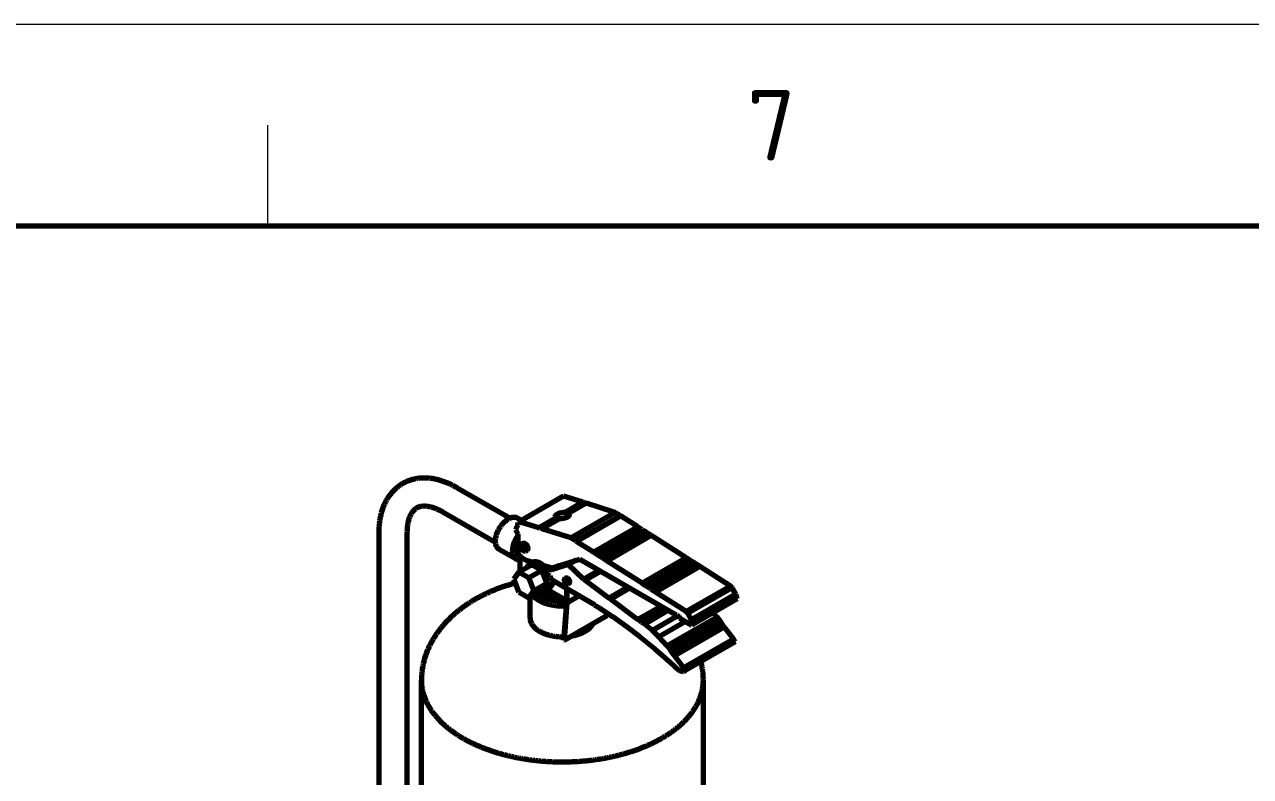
# Model space of a CAD drawing. Header units: millimetres. Extents: x 0 to 2208, y 0 to 420.
# Drawn here: x 297.9 to 358.8, y 259.7 to 297 of the extents above; entities that cross this region are included whole.
import ezdxf
from ezdxf.enums import TextEntityAlignment as Align

# ---------------------------------------------------------------- set-up
doc = ezdxf.new("R2010")
doc.units = ezdxf.units.MM
for name, color, linetype, lineweight in [('01-VISIBLE', 7, 'CONTINUOUS', 70), ('06-TEXTO', 7, 'CONTINUOUS', 25), ('07-RECUADRO', 7, 'CONTINUOUS', 70), ('08-FINA', 5, 'CONTINUOUS', 18)]:
    doc.layers.add(name, color=color, linetype=linetype, lineweight=lineweight)
doc.styles.add('ISO3098', font='isocpeur.ttf')

msp = doc.modelspace()

# ---------------------------------------------------------------- linework, layer by layer
at = {"layer": '01-VISIBLE'}
for p, q in [((322.004, 272.499), (319.381, 274.013)), ((324.671, 273.585), (322.479, 272.319)), ((325.641, 273.288), (324.671, 273.585)), ((325.641, 273.288), (324.781, 272.792)), ((325.677, 273.267), (325.641, 273.288)), ((321.304, 271.286), (318.681, 272.801)), ((325.677, 273.267), (324.825, 272.776)), ((325.761, 273.246), (324.908, 272.753)), ((325.797, 273.239), (324.934, 272.741)), ((325.03, 271.524), (327.222, 272.79)), ((325.713, 273.218), (325.677, 273.267)), ((325.797, 273.239), (325.761, 273.246)), ((327.222, 272.79), (325.797, 273.239)), ((327.485, 272.638), (327.222, 272.79)), ((322.389, 272.157), (322.293, 271.936)), ((322.597, 272.387), (322.387, 272.508)), ((322.413, 272.281), (322.389, 272.157)), ((322.479, 272.319), (322.413, 272.281)), ((323.449, 272.022), (322.479, 272.319)), ((324.308, 272.518), (323.449, 272.022)), ((324.336, 272.493), (323.485, 272.001)), ((324.422, 272.473), (323.569, 271.981)), ((324.468, 272.472), (323.605, 271.974)), ((325.293, 271.372), (327.485, 272.638)), ((325.305, 271.351), (327.497, 272.617)), ((328.359, 272.078), (326.167, 270.812)), ((327.497, 272.617), (327.485, 272.638)), ((328.359, 272.078), (327.497, 272.617)), ((328.371, 272.058), (328.359, 272.078)), ((315.502, 271.774), (315.502, 251.744)), ((316.902, 271.774), (316.902, 251.744)), ((322.293, 271.936), (322.413, 271.714)), ((322.413, 271.714), (322.413, 270.775)), ((323.485, 272.001), (323.449, 272.022)), ((323.521, 271.953), (323.485, 272.001)), ((323.569, 271.981), (323.521, 271.953)), ((323.605, 271.974), (323.569, 271.981)), ((325.03, 271.524), (323.605, 271.974)), ((325.293, 271.372), (325.03, 271.524)), ((328.371, 272.058), (326.179, 270.792)), ((328.586, 271.933), (326.394, 270.668)), ((328.598, 271.912), (326.406, 270.647)), ((328.802, 271.795), (326.61, 270.529)), ((328.814, 271.774), (326.622, 270.508)), ((329.018, 271.656), (326.826, 270.391)), ((329.03, 271.636), (326.838, 270.37)), ((328.586, 271.933), (328.371, 272.058)), ((328.598, 271.912), (328.586, 271.933)), ((328.802, 271.795), (328.598, 271.912)), ((328.814, 271.774), (328.802, 271.795)), ((329.018, 271.656), (328.814, 271.774)), ((329.03, 271.636), (329.018, 271.656)), ((330.766, 270.536), (329.03, 271.636)), ((322.335, 270.46), (321.487, 270.95)), ((322.591, 271.217), (322.662, 271.258)), ((322.791, 270.87), (322.862, 270.911)), ((325.305, 271.351), (325.293, 271.372)), ((326.167, 270.812), (325.305, 271.351)), ((322.413, 270.775), (322.479, 270.66)), ((322.48, 270.659), (322.458, 270.672)), ((322.479, 270.66), (322.683, 270.488)), ((322.52, 269.854), (322.52, 270.626)), ((322.683, 270.488), (322.814, 270.412)), ((322.814, 270.412), (323.165, 270.31)), ((323.163, 270.311), (322.969, 270.199)), ((324.108, 270.038), (325.484, 270.474)), ((324.335, 270.039), (325.006, 270.266)), ((324.9, 270.205), (325.006, 270.266)), ((325.006, 270.266), (325.018, 270.255)), ((325.291, 270.412), (325.018, 270.255)), ((325.484, 270.474), (330.274, 267.709)), ((326.179, 270.792), (326.167, 270.812)), ((326.394, 270.668), (326.179, 270.792)), ((326.406, 270.647), (326.394, 270.668)), ((326.61, 270.529), (326.406, 270.647)), ((326.622, 270.508), (326.61, 270.529)), ((326.826, 270.391), (326.622, 270.508)), ((326.838, 270.37), (326.826, 270.391)), ((328.574, 269.271), (326.838, 270.37)), ((330.766, 270.536), (328.574, 269.271)), ((330.778, 270.515), (328.586, 269.25)), ((330.993, 270.391), (328.801, 269.125)), ((331.005, 270.37), (328.813, 269.104)), ((331.208, 270.253), (329.016, 268.987)), ((330.778, 270.515), (330.766, 270.536)), ((330.993, 270.391), (330.778, 270.515)), ((331.005, 270.37), (330.993, 270.391)), ((331.208, 270.253), (331.005, 270.37)), ((331.22, 270.232), (331.208, 270.253)), ((322.46, 269.819), (322.213, 269.467)), ((323.096, 270.187), (322.46, 269.819)), ((322.955, 269.534), (322.46, 269.819)), ((323.591, 269.901), (322.955, 269.534)), ((323.591, 269.901), (323.096, 270.187)), ((323.632, 270.135), (323.526, 270.074)), ((323.954, 269.936), (323.526, 270.074)), ((323.839, 269.263), (323.591, 269.901)), ((323.632, 270.135), (324.06, 269.997)), ((323.65, 270.17), (324.108, 270.038)), ((323.783, 270.132), (323.732, 270.102)), ((323.752, 269.789), (324.002, 269.645)), ((324.06, 269.997), (323.954, 269.936)), ((324.086, 269.929), (323.954, 269.936)), ((324.002, 269.645), (324.008, 269.566)), ((324.06, 269.997), (324.183, 269.991)), ((324.9, 270.205), (324.086, 269.929)), ((324.477, 270.155), (324.086, 269.929)), ((324.133, 269.993), (324.335, 270.11)), ((324.138, 269.993), (324.348, 270.114)), ((324.142, 269.993), (324.358, 270.117)), ((324.146, 269.993), (324.366, 270.12)), ((324.148, 269.993), (324.371, 270.121)), ((324.456, 270.148), (324.183, 269.991)), ((324.335, 270.039), (324.608, 270.196)), ((325.666, 269.473), (324.9, 270.205)), ((325.666, 269.473), (326.442, 269.921)), ((325.75, 269.424), (326.526, 269.872)), ((331.22, 270.232), (329.028, 268.966)), ((331.424, 270.114), (329.232, 268.849)), ((331.436, 270.094), (329.244, 268.828)), ((331.424, 270.114), (331.22, 270.232)), ((331.436, 270.094), (331.424, 270.114)), ((332.957, 269.133), (331.436, 270.094)), ((322.213, 269.467), (322.46, 268.83)), ((323.202, 268.896), (322.955, 269.534)), ((323.839, 269.263), (323.202, 268.896)), ((323.591, 268.911), (323.839, 269.263)), ((324.002, 269.063), (323.719, 268.899)), ((324.008, 269.566), (324.074, 269.452)), ((324.074, 269.452), (326.205, 268.208)), ((324.749, 269.516), (324.784, 269.537)), ((324.909, 269.239), (324.944, 269.259)), ((325.75, 269.424), (325.666, 269.473)), ((326.935, 268.533), (325.75, 269.424)), ((327.891, 269.084), (326.935, 268.533)), ((327.975, 269.036), (327.019, 268.484)), ((328.586, 269.25), (328.574, 269.271)), ((328.801, 269.125), (328.586, 269.25)), ((328.813, 269.104), (328.801, 269.125)), ((329.016, 268.987), (328.813, 269.104)), ((332.957, 269.133), (330.765, 267.867)), ((333.04, 269.043), (330.848, 267.778)), ((333.04, 269.043), (332.957, 269.133)), ((333.226, 268.722), (333.04, 269.043)), ((322.46, 268.83), (322.955, 268.544)), ((323.591, 268.911), (322.955, 268.544)), ((322.955, 268.544), (323.202, 268.896)), ((323.017, 267.54), (323.017, 268.579)), ((323.846, 268.973), (324.617, 268.528)), ((324.831, 268.952), (324.881, 268.981)), ((324.831, 268.952), (324.845, 268.944)), ((324.831, 268.299), (324.831, 268.952)), ((324.845, 268.944), (324.895, 268.972)), ((324.845, 268.944), (324.845, 268.29)), ((325.458, 268.644), (324.845, 268.29)), ((327.019, 268.484), (326.935, 268.533)), ((328.372, 267.468), (327.019, 268.484)), ((329.028, 268.966), (329.016, 268.987)), ((329.232, 268.849), (329.028, 268.966)), ((329.244, 268.828), (329.232, 268.849)), ((330.765, 267.867), (329.244, 268.828)), ((333.226, 268.722), (331.034, 267.456)), ((333.298, 268.5), (331.106, 267.235)), ((333.298, 268.5), (333.226, 268.722)), ((324.69, 266.437), (324.831, 268.299)), ((324.845, 268.29), (324.704, 266.427)), ((326.205, 268.208), (326.217, 268.187)), ((326.217, 268.187), (326.457, 268.048)), ((326.457, 268.048), (326.469, 268.027)), ((326.469, 268.027), (327.103, 267.62)), ((329.531, 268.137), (328.372, 267.468)), ((329.615, 268.089), (328.456, 267.42)), ((329.735, 268.02), (328.552, 267.337)), ((329.89, 267.93), (328.707, 267.247)), ((330.848, 267.778), (330.765, 267.867)), ((332.296, 267.59), (332.101, 267.809)), ((326.825, 267.652), (324.704, 266.427)), ((326.836, 267.792), (326.825, 267.652)), ((327.103, 267.62), (327.821, 267.109)), ((328.456, 267.42), (328.372, 267.468)), ((328.552, 267.337), (328.456, 267.42)), ((328.707, 267.247), (328.552, 267.337)), ((329.091, 266.928), (328.707, 267.247)), ((330.355, 267.659), (329.091, 266.928)), ((330.728, 267.377), (329.414, 266.618)), ((332.296, 267.59), (329.821, 266.161)), ((332.439, 267.41), (329.965, 265.981)), ((332.512, 267.286), (330.037, 265.857)), ((330.274, 267.709), (330.298, 267.709)), ((330.298, 267.709), (330.394, 267.625)), ((330.394, 267.625), (330.453, 267.536)), ((330.453, 267.536), (331.04, 267.197)), ((331.034, 267.456), (330.848, 267.778)), ((331.106, 267.235), (331.034, 267.456)), ((331.04, 267.197), (331.106, 267.235)), ((332.439, 267.41), (332.296, 267.59)), ((332.512, 267.286), (332.439, 267.41)), ((332.655, 267.092), (332.512, 267.286)), ((327.821, 267.109), (328.432, 266.645)), ((328.432, 266.645), (329.211, 266.016)), ((329.414, 266.618), (329.091, 266.928)), ((329.821, 266.161), (329.414, 266.618)), ((332.655, 267.092), (330.18, 265.663)), ((333.11, 266.498), (332.655, 267.092)), ((324.704, 266.427), (324.69, 266.437)), ((329.211, 266.016), (329.977, 265.352)), ((329.965, 265.981), (329.821, 266.161)), ((330.037, 265.857), (329.965, 265.981)), ((333.11, 266.498), (330.636, 265.069)), ((333.188, 266.363), (330.713, 264.934)), ((333.188, 266.363), (333.11, 266.498)), ((330.18, 265.663), (330.037, 265.857)), ((330.636, 265.069), (330.18, 265.663)), ((329.977, 265.352), (330.396, 264.958)), ((330.396, 264.958), (330.468, 264.917)), ((330.468, 264.917), (330.624, 264.896)), ((330.624, 264.896), (330.713, 264.934)), ((330.713, 264.934), (330.636, 265.069)), ((317.617, 253.071), (317.617, 264.447)), ((331.617, 233.283), (331.617, 264.447))]:
    msp.add_line(p, q, dxfattribs=at)
for points in [[(319.381, 274.013), (319.337, 274.038), (319.293, 274.062), (319.249, 274.086), (319.204, 274.11), (319.16, 274.132), (319.115, 274.155), (319.069, 274.176), (319.024, 274.197), (318.978, 274.218), (318.932, 274.238), (318.885, 274.257), (318.839, 274.276), (318.792, 274.294), (318.745, 274.311), (318.697, 274.328), (318.65, 274.344), (318.602, 274.359), (318.554, 274.374), (318.505, 274.387), (318.457, 274.4), (318.408, 274.413), (318.359, 274.424), (318.31, 274.435), (318.261, 274.445), (318.212, 274.453), (318.162, 274.462), (318.112, 274.469), (318.062, 274.475), (318.013, 274.48), (317.962, 274.485), (317.912, 274.488), (317.862, 274.491), (317.812, 274.492), (317.762, 274.492), (317.712, 274.492), (317.661, 274.49), (317.611, 274.488), (317.561, 274.484), (317.511, 274.479), (317.461, 274.473), (317.412, 274.466), (317.362, 274.458), (317.313, 274.448), (317.263, 274.438), (317.215, 274.426), (317.166, 274.414), (317.118, 274.4), (317.07, 274.385), (317.022, 274.369), (316.975, 274.351), (316.928, 274.333), (316.882, 274.313), (316.836, 274.293), (316.791, 274.271), (316.746, 274.248), (316.702, 274.224), (316.659, 274.199), (316.616, 274.172), (316.574, 274.145), (316.532, 274.117), (316.491, 274.088), (316.451, 274.057), (316.412, 274.026), (316.374, 273.994), (316.336, 273.961), (316.299, 273.927), (316.263, 273.892), (316.227, 273.856), (316.193, 273.82), (316.159, 273.782), (316.126, 273.744), (316.095, 273.706), (316.064, 273.666), (316.034, 273.626), (316.004, 273.585), (315.976, 273.543), (315.949, 273.501), (315.922, 273.459), (315.896, 273.416), (315.872, 273.372), (315.848, 273.328), (315.825, 273.283), (315.803, 273.238), (315.782, 273.192), (315.761, 273.146), (315.742, 273.1), (315.723, 273.053), (315.705, 273.007), (315.688, 272.959), (315.672, 272.912), (315.657, 272.864), (315.642, 272.816), (315.629, 272.767), (315.616, 272.719), (315.603, 272.67), (315.592, 272.621), (315.581, 272.572), (315.571, 272.523), (315.562, 272.474), (315.553, 272.424), (315.546, 272.375), (315.538, 272.325), (315.532, 272.275), (315.526, 272.225), (315.521, 272.175), (315.517, 272.125), (315.513, 272.075), (315.509, 272.025), (315.507, 271.975), (315.505, 271.925), (315.503, 271.874), (315.502, 271.824), (315.502, 271.774)], [(317.381, 272.999), (317.338, 272.972), (317.297, 272.941), (317.259, 272.908), (317.223, 272.872), (317.19, 272.833), (317.159, 272.793), (317.13, 272.751), (317.104, 272.707), (317.08, 272.663), (317.058, 272.617), (317.038, 272.57), (317.019, 272.523), (317.002, 272.475), (316.987, 272.427), (316.973, 272.378), (316.961, 272.328), (316.95, 272.279), (316.94, 272.229), (316.932, 272.179), (316.925, 272.129), (316.918, 272.078), (316.913, 272.028), (316.909, 271.977), (316.906, 271.926), (316.904, 271.876), (316.903, 271.825), (316.902, 271.774)], [(318.681, 272.801), (318.636, 272.826), (318.592, 272.85), (318.547, 272.874), (318.501, 272.896), (318.455, 272.918), (318.409, 272.939), (318.362, 272.959), (318.315, 272.977), (318.267, 272.995), (318.219, 273.012), (318.171, 273.027), (318.122, 273.041), (318.073, 273.053), (318.023, 273.065), (317.973, 273.074), (317.923, 273.082), (317.873, 273.087), (317.822, 273.091), (317.771, 273.092), (317.72, 273.091), (317.67, 273.088), (317.619, 273.081), (317.569, 273.072), (317.52, 273.059), (317.472, 273.042), (317.426, 273.022), (317.381, 272.999)], [(324.267, 272.585), (324.284, 272.636), (324.321, 272.675), (324.365, 272.706), (324.413, 272.73), (324.463, 272.75), (324.514, 272.766), (324.567, 272.779), (324.62, 272.788), (324.674, 272.793), (324.727, 272.794), (324.781, 272.792)], [(324.825, 272.776), (324.818, 272.779), (324.811, 272.781), (324.804, 272.784), (324.796, 272.787), (324.789, 272.789), (324.781, 272.792)], [(324.825, 272.776), (324.832, 272.768), (324.839, 272.76), (324.845, 272.752), (324.852, 272.745), (324.858, 272.737), (324.864, 272.728)], [(324.864, 272.728), (324.871, 272.733), (324.879, 272.737), (324.886, 272.741), (324.893, 272.745), (324.9, 272.749), (324.908, 272.753)], [(324.967, 272.679), (324.962, 272.651), (324.949, 272.627), (324.931, 272.605), (324.91, 272.586), (324.888, 272.57), (324.864, 272.555)], [(324.908, 272.753), (324.912, 272.752), (324.917, 272.75), (324.921, 272.748), (324.925, 272.746), (324.929, 272.743), (324.934, 272.741)], [(324.934, 272.741), (324.943, 272.733), (324.951, 272.724), (324.957, 272.713), (324.962, 272.702), (324.966, 272.691), (324.967, 272.679)], [(321.487, 270.95), (321.445, 270.978), (321.409, 271.013), (321.379, 271.054), (321.354, 271.098), (321.334, 271.144), (321.32, 271.192), (321.31, 271.242), (321.303, 271.292), (321.301, 271.342), (321.301, 271.393), (321.304, 271.443), (321.31, 271.493), (321.318, 271.543), (321.328, 271.592), (321.34, 271.641), (321.355, 271.69), (321.37, 271.737), (321.388, 271.785), (321.407, 271.831), (321.428, 271.877), (321.451, 271.922), (321.474, 271.967), (321.5, 272.011), (321.526, 272.053), (321.554, 272.095), (321.584, 272.136), (321.614, 272.176), (321.646, 272.215), (321.68, 272.253), (321.715, 272.29), (321.751, 272.325), (321.789, 272.358), (321.828, 272.39), (321.868, 272.42), (321.91, 272.448), (321.954, 272.473), (321.999, 272.496), (322.045, 272.516), (322.093, 272.532), (322.142, 272.543), (322.192, 272.55), (322.243, 272.55), (322.293, 272.544), (322.341, 272.53), (322.387, 272.508)], [(324.308, 272.518), (324.297, 272.527), (324.287, 272.536), (324.279, 272.547), (324.272, 272.559), (324.268, 272.572), (324.267, 272.585)], [(324.308, 272.518), (324.312, 272.514), (324.317, 272.509), (324.321, 272.505), (324.326, 272.501), (324.331, 272.497), (324.336, 272.493)], [(324.369, 272.443), (324.363, 272.451), (324.358, 272.459), (324.352, 272.467), (324.346, 272.476), (324.341, 272.484), (324.336, 272.493)], [(324.468, 272.472), (324.46, 272.472), (324.453, 272.472), (324.445, 272.472), (324.437, 272.472), (324.43, 272.473), (324.422, 272.473)], [(324.864, 272.555), (324.818, 272.532), (324.771, 272.513), (324.722, 272.498), (324.672, 272.486), (324.621, 272.477), (324.571, 272.472), (324.519, 272.47), (324.468, 272.472)], [(322.335, 270.46), (322.293, 270.489), (322.257, 270.525), (322.226, 270.566), (322.201, 270.61), (322.182, 270.658), (322.167, 270.707), (322.157, 270.757), (322.151, 270.808), (322.149, 270.859), (322.15, 270.91), (322.153, 270.961), (322.16, 271.012), (322.168, 271.062), (322.179, 271.112), (322.192, 271.162), (322.207, 271.211), (322.223, 271.259), (322.242, 271.307), (322.262, 271.354), (322.283, 271.401), (322.306, 271.446), (322.331, 271.491), (322.357, 271.535), (322.384, 271.578), (322.413, 271.621)], [(322.458, 270.672), (322.416, 270.703), (322.382, 270.743), (322.357, 270.788), (322.339, 270.837), (322.328, 270.888), (322.323, 270.94), (322.322, 270.992), (322.326, 271.044), (322.333, 271.096), (322.344, 271.147), (322.358, 271.197), (322.374, 271.247), (322.392, 271.295), (322.413, 271.343)], [(322.791, 270.87), (322.742, 270.862), (322.695, 270.878), (322.654, 270.907), (322.62, 270.944), (322.591, 270.986), (322.569, 271.031), (322.555, 271.08), (322.55, 271.13), (322.559, 271.179), (322.591, 271.217)], [(322.591, 271.217), (322.607, 271.224), (322.625, 271.226), (322.642, 271.225), (322.659, 271.221), (322.676, 271.215), (322.691, 271.207)], [(322.662, 271.258), (322.678, 271.264), (322.695, 271.267), (322.713, 271.266), (322.73, 271.262), (322.746, 271.256), (322.762, 271.248)], [(322.691, 271.207), (322.736, 271.172), (322.773, 271.129), (322.803, 271.08), (322.823, 271.027), (322.832, 270.971), (322.825, 270.915), (322.791, 270.87)], [(322.762, 271.248), (322.807, 271.213), (322.844, 271.17), (322.873, 271.121), (322.894, 271.068), (322.903, 271.012), (322.896, 270.955), (322.862, 270.911)], [(322.52, 270.418), (322.488, 270.418), (322.456, 270.42), (322.424, 270.426), (322.394, 270.434), (322.364, 270.445), (322.335, 270.46)], [(323.65, 270.17), (323.609, 270.204), (323.566, 270.235), (323.52, 270.264), (323.473, 270.288), (323.424, 270.309), (323.373, 270.324), (323.321, 270.334), (323.268, 270.335), (323.215, 270.328), (323.165, 270.31)], [(322.969, 270.199), (322.941, 270.179), (322.915, 270.157), (322.892, 270.131), (322.873, 270.103), (322.857, 270.072), (322.844, 270.041)], [(323.719, 268.899), (323.76, 268.929), (323.795, 268.967), (323.823, 269.01), (323.844, 269.056), (323.859, 269.105), (323.868, 269.155), (323.873, 269.206), (323.874, 269.257), (323.871, 269.308), (323.865, 269.359), (323.857, 269.409), (323.845, 269.459), (323.831, 269.508), (323.815, 269.557), (323.797, 269.605), (323.777, 269.652), (323.755, 269.698), (323.731, 269.743), (323.706, 269.788), (323.679, 269.831), (323.65, 269.873), (323.619, 269.914), (323.587, 269.953), (323.553, 269.992), (323.517, 270.028), (323.479, 270.063), (323.44, 270.096), (323.399, 270.126), (323.356, 270.154), (323.312, 270.179), (323.265, 270.2), (323.217, 270.217), (323.167, 270.228), (323.116, 270.234), (323.065, 270.231), (323.015, 270.219), (322.969, 270.199)], [(323.752, 269.789), (323.725, 269.834), (323.696, 269.877), (323.666, 269.919), (323.633, 269.96), (323.599, 270), (323.563, 270.037), (323.526, 270.074)], [(322.287, 269.276), (322.238, 269.263), (322.19, 269.25), (322.142, 269.237), (322.093, 269.223), (322.045, 269.209), (321.997, 269.195), (321.949, 269.181), (321.901, 269.166), (321.853, 269.152), (321.805, 269.136), (321.757, 269.121), (321.71, 269.105), (321.662, 269.089), (321.615, 269.073), (321.568, 269.056), (321.52, 269.039), (321.473, 269.022), (321.426, 269.005), (321.379, 268.987), (321.332, 268.969), (321.286, 268.951), (321.239, 268.932), (321.193, 268.913), (321.146, 268.894), (321.1, 268.875), (321.054, 268.855), (321.008, 268.835), (320.962, 268.814), (320.917, 268.794), (320.871, 268.773), (320.826, 268.752), (320.78, 268.73), (320.735, 268.708), (320.69, 268.686), (320.645, 268.664), (320.601, 268.641), (320.556, 268.618), (320.512, 268.595), (320.467, 268.571), (320.423, 268.547), (320.379, 268.523), (320.336, 268.498), (320.292, 268.473), (320.249, 268.448), (320.205, 268.423), (320.162, 268.397), (320.119, 268.371), (320.077, 268.345), (320.034, 268.318), (319.992, 268.291), (319.95, 268.264), (319.908, 268.236), (319.866, 268.208), (319.825, 268.18), (319.784, 268.151), (319.743, 268.123), (319.702, 268.093), (319.661, 268.064), (319.621, 268.034), (319.581, 268.004), (319.541, 267.973), (319.502, 267.943), (319.462, 267.912), (319.423, 267.88), (319.384, 267.849), (319.346, 267.816), (319.307, 267.784), (319.269, 267.751), (319.231, 267.718), (319.194, 267.685), (319.157, 267.652), (319.12, 267.618), (319.083, 267.583), (319.047, 267.549), (319.011, 267.514), (318.975, 267.479), (318.94, 267.443), (318.905, 267.407), (318.87, 267.371), (318.836, 267.334), (318.802, 267.298), (318.768, 267.261), (318.735, 267.223), (318.702, 267.185), (318.669, 267.147), (318.637, 267.109), (318.605, 267.07), (318.573, 267.031), (318.542, 266.992), (318.511, 266.952), (318.481, 266.912), (318.451, 266.872), (318.422, 266.831), (318.393, 266.79), (318.364, 266.749), (318.336, 266.708), (318.308, 266.666), (318.281, 266.624), (318.254, 266.582), (318.227, 266.539), (318.201, 266.496), (318.176, 266.453), (318.151, 266.409), (318.126, 266.366), (318.102, 266.322), (318.079, 266.277), (318.056, 266.233), (318.034, 266.188), (318.012, 266.143), (317.99, 266.097), (317.969, 266.052), (317.949, 266.006), (317.929, 265.96), (317.91, 265.914), (317.891, 265.867), (317.873, 265.82), (317.855, 265.773), (317.839, 265.726), (317.822, 265.679), (317.806, 265.631), (317.791, 265.583), (317.777, 265.535), (317.763, 265.487), (317.749, 265.439), (317.736, 265.39), (317.724, 265.342), (317.713, 265.293), (317.702, 265.244), (317.692, 265.195), (317.682, 265.146), (317.673, 265.096), (317.665, 265.047), (317.657, 264.997), (317.65, 264.948), (317.644, 264.898), (317.638, 264.848), (317.633, 264.798), (317.629, 264.748), (317.625, 264.698), (317.622, 264.648), (317.62, 264.598), (317.618, 264.548), (317.617, 264.498), (317.617, 264.447)], [(324.002, 269.063), (324.047, 269.096), (324.084, 269.138), (324.112, 269.186), (324.133, 269.238), (324.147, 269.292), (324.155, 269.347), (324.157, 269.403)], [(324.909, 269.239), (324.86, 269.234), (324.815, 269.256), (324.778, 269.29), (324.749, 269.331), (324.728, 269.377), (324.717, 269.426), (324.72, 269.476), (324.749, 269.516)], [(324.749, 269.516), (324.762, 269.521), (324.776, 269.524), (324.79, 269.523), (324.803, 269.52), (324.816, 269.515), (324.829, 269.508)], [(324.784, 269.537), (324.797, 269.542), (324.811, 269.544), (324.825, 269.543), (324.839, 269.54), (324.852, 269.535), (324.864, 269.529)], [(324.829, 269.508), (324.87, 269.475), (324.903, 269.433), (324.927, 269.386), (324.94, 269.334), (324.938, 269.282), (324.909, 269.239)], [(324.864, 269.529), (324.906, 269.496), (324.938, 269.454), (324.962, 269.406), (324.976, 269.355), (324.974, 269.302), (324.944, 269.259)], [(323.157, 268.66), (323.192, 268.623), (323.229, 268.587), (323.267, 268.554), (323.307, 268.522), (323.349, 268.491), (323.391, 268.463), (323.435, 268.435), (323.479, 268.41), (323.524, 268.386), (323.57, 268.363), (323.617, 268.341), (323.664, 268.321), (323.711, 268.302), (323.759, 268.285), (323.808, 268.268), (323.857, 268.253), (323.906, 268.238), (323.955, 268.225), (324.005, 268.213), (324.055, 268.202), (324.106, 268.192), (324.156, 268.183), (324.207, 268.175), (324.257, 268.168), (324.308, 268.162), (324.359, 268.157), (324.41, 268.152), (324.461, 268.149), (324.513, 268.147), (324.564, 268.145), (324.615, 268.145), (324.666, 268.145), (324.718, 268.147), (324.769, 268.149), (324.82, 268.152)], [(323.322, 268.756), (323.363, 268.726), (323.406, 268.698), (323.45, 268.671), (323.494, 268.646), (323.539, 268.623), (323.585, 268.601), (323.632, 268.58), (323.679, 268.56), (323.726, 268.542), (323.774, 268.524), (323.823, 268.508), (323.872, 268.493), (323.921, 268.479), (323.97, 268.467), (324.02, 268.455), (324.07, 268.444), (324.12, 268.434), (324.17, 268.426), (324.22, 268.418), (324.271, 268.411), (324.322, 268.405), (324.372, 268.4), (324.423, 268.396), (324.474, 268.393), (324.525, 268.391), (324.576, 268.39), (324.627, 268.39), (324.678, 268.391), (324.729, 268.392), (324.78, 268.395), (324.831, 268.398)], [(323.35, 268.772), (323.391, 268.743), (323.433, 268.715), (323.476, 268.689), (323.519, 268.665), (323.564, 268.641), (323.609, 268.619), (323.654, 268.599), (323.7, 268.579), (323.747, 268.561), (323.794, 268.544), (323.842, 268.529), (323.889, 268.514), (323.938, 268.5), (323.986, 268.488), (324.035, 268.476), (324.084, 268.466), (324.133, 268.456), (324.182, 268.448), (324.232, 268.44), (324.281, 268.433), (324.331, 268.428), (324.381, 268.423), (324.431, 268.419), (324.481, 268.416), (324.531, 268.414), (324.581, 268.413), (324.631, 268.413), (324.681, 268.414), (324.731, 268.415), (324.781, 268.418), (324.831, 268.421)], [(323.429, 268.817), (323.47, 268.787), (323.513, 268.759), (323.557, 268.732), (323.601, 268.707), (323.647, 268.684), (323.693, 268.662), (323.74, 268.641), (323.787, 268.622), (323.835, 268.604), (323.883, 268.588), (323.932, 268.573), (323.982, 268.559), (324.031, 268.546), (324.081, 268.534), (324.131, 268.523), (324.181, 268.514), (324.232, 268.506), (324.282, 268.498), (324.333, 268.492), (324.384, 268.487), (324.435, 268.483), (324.486, 268.48), (324.537, 268.478), (324.588, 268.477), (324.639, 268.477), (324.691, 268.478), (324.742, 268.48)], [(323.52, 268.87), (323.554, 268.865), (323.588, 268.864), (323.622, 268.867), (323.656, 268.874), (323.688, 268.884), (323.719, 268.899)], [(323.524, 268.869), (323.565, 268.839), (323.607, 268.811), (323.651, 268.784), (323.695, 268.759), (323.74, 268.736), (323.786, 268.715), (323.833, 268.695), (323.88, 268.677), (323.928, 268.66), (323.976, 268.644), (324.025, 268.63), (324.074, 268.617), (324.123, 268.605), (324.173, 268.595), (324.223, 268.585), (324.273, 268.577), (324.323, 268.57), (324.373, 268.564), (324.424, 268.559), (324.475, 268.556), (324.525, 268.553), (324.576, 268.552)], [(324.831, 268.464), (324.794, 268.469), (324.757, 268.476), (324.72, 268.485), (324.685, 268.497), (324.65, 268.511), (324.617, 268.528)], [(323.017, 267.54), (323.019, 267.49), (323.026, 267.441), (323.037, 267.392), (323.053, 267.344), (323.073, 267.298), (323.096, 267.254), (323.122, 267.211), (323.151, 267.17), (323.182, 267.131), (323.216, 267.094), (323.251, 267.059), (323.289, 267.025), (323.327, 266.993), (323.367, 266.963), (323.409, 266.935), (323.451, 266.908), (323.494, 266.882), (323.538, 266.858), (323.583, 266.836), (323.628, 266.814), (323.674, 266.794), (323.72, 266.775), (323.767, 266.758), (323.814, 266.741), (323.862, 266.726), (323.91, 266.712), (323.959, 266.698), (324.007, 266.686), (324.056, 266.675), (324.105, 266.665), (324.154, 266.656), (324.204, 266.648), (324.253, 266.641), (324.303, 266.635), (324.353, 266.629), (324.403, 266.625), (324.453, 266.622), (324.503, 266.619), (324.553, 266.617), (324.603, 266.617), (324.653, 266.617), (324.703, 266.618)], [(325.748, 266.887), (325.795, 266.915), (325.84, 266.945), (325.884, 266.977), (325.927, 267.01), (325.968, 267.046), (326.007, 267.084), (326.045, 267.124), (326.079, 267.166), (326.111, 267.21), (326.139, 267.256)], [(325.109, 266.661), (325.16, 266.672), (325.212, 266.683), (325.262, 266.695), (325.313, 266.709), (325.363, 266.723), (325.413, 266.739), (325.463, 266.756), (325.512, 266.775), (325.56, 266.794), (325.608, 266.815), (325.656, 266.838), (325.702, 266.862), (325.748, 266.887)], [(331.617, 264.447), (331.616, 264.5), (331.615, 264.553), (331.613, 264.606), (331.611, 264.658), (331.607, 264.711), (331.603, 264.764), (331.599, 264.816), (331.593, 264.869), (331.587, 264.921), (331.58, 264.973), (331.572, 265.025), (331.564, 265.078), (331.554, 265.129), (331.544, 265.181), (331.534, 265.233), (331.523, 265.284), (331.51, 265.336), (331.498, 265.387)], [(317.617, 264.447), (317.617, 264.397), (317.619, 264.347), (317.622, 264.297), (317.625, 264.247), (317.63, 264.198), (317.636, 264.148), (317.643, 264.098), (317.651, 264.049), (317.66, 263.999), (317.67, 263.95), (317.681, 263.902), (317.693, 263.853), (317.706, 263.805), (317.72, 263.756), (317.735, 263.709), (317.75, 263.661), (317.767, 263.614), (317.785, 263.567), (317.803, 263.52), (317.823, 263.474), (317.843, 263.428), (317.864, 263.383), (317.886, 263.338), (317.908, 263.293), (317.932, 263.249), (317.956, 263.205), (317.981, 263.161), (318.006, 263.118), (318.032, 263.076), (318.059, 263.033), (318.087, 262.992), (318.115, 262.95), (318.144, 262.909), (318.173, 262.869), (318.203, 262.828), (318.233, 262.789), (318.264, 262.749), (318.296, 262.711), (318.328, 262.672), (318.361, 262.634), (318.394, 262.597), (318.428, 262.559), (318.462, 262.523), (318.496, 262.486), (318.531, 262.45), (318.566, 262.415), (318.602, 262.38), (318.638, 262.345), (318.675, 262.311), (318.712, 262.277), (318.749, 262.244), (318.787, 262.211), (318.825, 262.178), (318.863, 262.146), (318.901, 262.114), (318.94, 262.082), (318.98, 262.051), (319.019, 262.021), (319.059, 261.99), (319.099, 261.96), (319.14, 261.931), (319.18, 261.901), (319.221, 261.873), (319.262, 261.844), (319.304, 261.816), (319.346, 261.788), (319.387, 261.761), (319.43, 261.734), (319.472, 261.707), (319.514, 261.681), (319.557, 261.654), (319.6, 261.629), (319.643, 261.603), (319.687, 261.578), (319.73, 261.554), (319.774, 261.529), (319.818, 261.505), (319.862, 261.481), (319.906, 261.458), (319.951, 261.435), (319.995, 261.412), (320.04, 261.389), (320.085, 261.367), (320.13, 261.345), (320.175, 261.324), (320.22, 261.302), (320.266, 261.281), (320.312, 261.261), (320.357, 261.24), (320.403, 261.22), (320.449, 261.2), (320.495, 261.181), (320.541, 261.161), (320.588, 261.143), (320.634, 261.124), (320.681, 261.105), (320.728, 261.087), (320.774, 261.069), (320.821, 261.052), (320.868, 261.034), (320.915, 261.017), (320.962, 261), (321.01, 260.984), (321.057, 260.968), (321.104, 260.952), (321.152, 260.936), (321.2, 260.92), (321.247, 260.905), (321.295, 260.89), (321.343, 260.875), (321.391, 260.861), (321.439, 260.846), (321.487, 260.832), (321.535, 260.819), (321.583, 260.805), (321.632, 260.792), (321.68, 260.779), (321.728, 260.766), (321.777, 260.754), (321.825, 260.741), (321.874, 260.729), (321.923, 260.717), (321.971, 260.706), (322.02, 260.694), (322.069, 260.683), (322.118, 260.672), (322.167, 260.662), (322.216, 260.651), (322.265, 260.641), (322.314, 260.631), (322.363, 260.621), (322.412, 260.612), (322.461, 260.602), (322.511, 260.593), (322.56, 260.584), (322.609, 260.576), (322.659, 260.567), (322.708, 260.559), (322.758, 260.551), (322.807, 260.543), (322.857, 260.536), (322.906, 260.529), (322.956, 260.521), (323.005, 260.515), (323.055, 260.508), (323.105, 260.501), (323.154, 260.495), (323.204, 260.489), (323.254, 260.483), (323.304, 260.478), (323.353, 260.472), (323.403, 260.467), (323.453, 260.462), (323.503, 260.457), (323.553, 260.453), (323.603, 260.449), (323.653, 260.445), (323.702, 260.441), (323.752, 260.437), (323.802, 260.433), (323.852, 260.43), (323.902, 260.427), (323.952, 260.424), (324.002, 260.422), (324.052, 260.419), (324.102, 260.417), (324.152, 260.415), (324.202, 260.413), (324.253, 260.411), (324.303, 260.41), (324.353, 260.409), (324.403, 260.408), (324.453, 260.407), (324.503, 260.407), (324.553, 260.406), (324.603, 260.406), (324.653, 260.406), (324.703, 260.406), (324.753, 260.407), (324.803, 260.407), (324.853, 260.408), (324.904, 260.409), (324.954, 260.411), (325.004, 260.412), (325.054, 260.414), (325.104, 260.416), (325.154, 260.418), (325.204, 260.42), (325.254, 260.423), (325.304, 260.426), (325.354, 260.428), (325.404, 260.432), (325.454, 260.435), (325.504, 260.439), (325.554, 260.442), (325.604, 260.446), (325.654, 260.451), (325.703, 260.455), (325.753, 260.46), (325.803, 260.464), (325.853, 260.47), (325.903, 260.475), (325.953, 260.48), (326.002, 260.486), (326.052, 260.492), (326.102, 260.498), (326.151, 260.504), (326.201, 260.511), (326.251, 260.518), (326.3, 260.525), (326.35, 260.532), (326.399, 260.539), (326.449, 260.547), (326.498, 260.555), (326.548, 260.563), (326.597, 260.571), (326.647, 260.58), (326.696, 260.588), (326.745, 260.597), (326.794, 260.607), (326.844, 260.616), (326.893, 260.626), (326.942, 260.635), (326.991, 260.646), (327.04, 260.656), (327.089, 260.666), (327.138, 260.677), (327.187, 260.688), (327.235, 260.699), (327.284, 260.711), (327.333, 260.723), (327.381, 260.735), (327.43, 260.747), (327.479, 260.759), (327.527, 260.772), (327.575, 260.785), (327.624, 260.798), (327.672, 260.811), (327.72, 260.825), (327.768, 260.839), (327.816, 260.853), (327.864, 260.867), (327.912, 260.882), (327.96, 260.897), (328.008, 260.912), (328.056, 260.927), (328.103, 260.943), (328.151, 260.959), (328.198, 260.975), (328.245, 260.991), (328.293, 261.008), (328.34, 261.025), (328.387, 261.042), (328.434, 261.06), (328.48, 261.077), (328.527, 261.095), (328.574, 261.114), (328.62, 261.132), (328.667, 261.151), (328.713, 261.17), (328.759, 261.19), (328.805, 261.209), (328.851, 261.229), (328.897, 261.25), (328.943, 261.27), (328.988, 261.291), (329.034, 261.312), (329.079, 261.334), (329.124, 261.355), (329.169, 261.377), (329.214, 261.4), (329.258, 261.422), (329.303, 261.445), (329.347, 261.469), (329.391, 261.492), (329.436, 261.516), (329.479, 261.54), (329.523, 261.565), (329.566, 261.59)], [(329.566, 261.59), (329.61, 261.615), (329.653, 261.641), (329.697, 261.667), (329.74, 261.693), (329.782, 261.72), (329.825, 261.747), (329.867, 261.775), (329.909, 261.802), (329.951, 261.831), (329.993, 261.859), (330.034, 261.888), (330.075, 261.917), (330.116, 261.947), (330.157, 261.977), (330.197, 262.007), (330.237, 262.038), (330.277, 262.069), (330.316, 262.101), (330.355, 262.133), (330.394, 262.165), (330.432, 262.198), (330.47, 262.231), (330.508, 262.265), (330.545, 262.299), (330.582, 262.333), (330.619, 262.368), (330.655, 262.403), (330.691, 262.439), (330.726, 262.475), (330.761, 262.511), (330.795, 262.548), (330.829, 262.585), (330.863, 262.623), (330.896, 262.661), (330.928, 262.7), (330.96, 262.739), (330.992, 262.778), (331.023, 262.818), (331.053, 262.858), (331.083, 262.899), (331.112, 262.94), (331.14, 262.982), (331.168, 263.024), (331.195, 263.067), (331.222, 263.109), (331.248, 263.153), (331.273, 263.197), (331.297, 263.241), (331.321, 263.285), (331.344, 263.33), (331.366, 263.376), (331.387, 263.421), (331.408, 263.467), (331.427, 263.514), (331.446, 263.561), (331.464, 263.608), (331.481, 263.655), (331.497, 263.703), (331.512, 263.751), (331.526, 263.8), (331.539, 263.849), (331.552, 263.898), (331.563, 263.947), (331.573, 263.996), (331.582, 264.046), (331.59, 264.096), (331.597, 264.146), (331.603, 264.196), (331.608, 264.246), (331.612, 264.296), (331.615, 264.347), (331.616, 264.397), (331.617, 264.447)]]:
    msp.add_lwpolyline(points, dxfattribs=at)
at = {"layer": '07-RECUADRO'}
msp.add_lwpolyline([(25, 10), (410, 10), (410, 287), (25, 287)], close=True, dxfattribs=at)
at = {"layer": '08-FINA'}
msp.add_line((310, 287), (310, 292), dxfattribs=at)
msp.add_lwpolyline([(0, 0), (420, 0), (420, 297), (0, 297)], close=True, dxfattribs=at)

# ---------------------------------------------------------------- texts
at = {"layer": '06-TEXTO', "style": 'ISO3098'}
msp.add_text('7', height=3.5, dxfattribs=at).set_placement((335, 292), align=Align.MIDDLE_CENTER)

doc.saveas('drawing.dxf')
